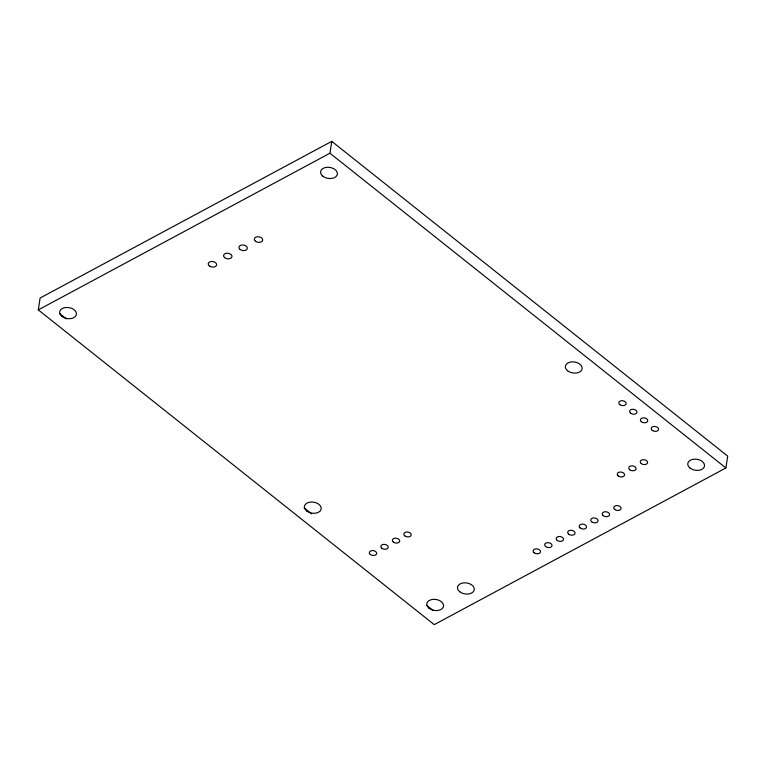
<?xml version="1.0" encoding="UTF-8"?>
<svg xmlns="http://www.w3.org/2000/svg" width="766" height="766" viewBox="0 0 766 766"><rect width="100%" height="100%" fill="white"/><g stroke="black" fill="none" stroke-linecap="round" stroke-linejoin="round"><path stroke-width="1.15" d="M38.3 309.885L40.11 298.031L331.755 141.356L727.7 456.115L725.89 467.969L434.245 624.644L38.3 309.885L329.945 153.21L331.755 141.356M329.945 153.21L725.89 467.969M59.767 313.658L66.326 318.867M304.073 507.868L311.561 513.823M426.691 605.351L433.25 610.559M690.003 468.064A8.474 5.563 8.7 0 0 704.193 467.088A8.474 5.563 8.7 0 0 694.226 459.15A8.474 5.563 8.7 0 0 690.003 468.064M322.85 176.199A8.474 5.563 8.7 0 0 337.05 175.222A8.474 5.563 8.7 0 0 327.072 167.285A8.474 5.563 8.7 0 0 322.85 176.199M429.056 608.252A8.474 5.563 8.7 0 0 443.246 607.266A8.474 5.563 8.7 0 0 433.278 599.338A8.474 5.563 8.7 0 0 429.056 608.252M459.753 591.754A8.474 5.563 8.7 0 0 473.953 590.778A8.474 5.563 8.7 0 0 463.976 582.84A8.474 5.563 8.7 0 0 459.753 591.754M61.912 316.387A8.474 5.563 8.7 0 0 76.102 315.4A8.474 5.563 8.7 0 0 66.135 307.472A8.474 5.563 8.7 0 0 61.912 316.387M567.616 370.782A8.474 5.563 8.7 0 0 581.815 369.796A8.474 5.563 8.7 0 0 571.838 361.868A8.474 5.563 8.7 0 0 567.616 370.782M306.668 510.96A8.474 5.563 8.7 0 0 320.868 509.974A8.474 5.563 8.7 0 0 310.891 502.046A8.474 5.563 8.7 0 0 306.668 510.96M255.423 241.194A4.232 2.777 8.7 0 0 262.518 240.706A4.232 2.777 8.7 0 0 257.529 236.742A4.232 2.777 8.7 0 0 255.423 241.194M240.074 249.438A4.232 2.777 8.7 0 0 247.169 248.95A4.232 2.777 8.7 0 0 242.18 244.986A4.232 2.777 8.7 0 0 240.074 249.438M224.725 257.692A4.232 2.777 8.7 0 0 231.82 257.194A4.232 2.777 8.7 0 0 226.832 253.23A4.232 2.777 8.7 0 0 224.725 257.692M209.377 265.936A4.232 2.777 8.7 0 0 216.472 265.448A4.232 2.777 8.7 0 0 211.483 261.474A4.232 2.777 8.7 0 0 209.377 265.936M370.313 554.45A3.706 2.432 8.7 0 0 376.527 554.019A3.706 2.432 8.7 0 0 372.161 550.553A3.706 2.432 8.7 0 0 370.313 554.45M381.832 548.264A3.706 2.432 8.7 0 0 388.036 547.834A3.706 2.432 8.7 0 0 383.68 544.367A3.706 2.432 8.7 0 0 381.832 548.264M393.341 542.079A3.706 2.432 8.7 0 0 399.555 541.648A3.706 2.432 8.7 0 0 395.189 538.182A3.706 2.432 8.7 0 0 393.341 542.079M404.85 535.894A3.706 2.432 8.7 0 0 411.064 535.463A3.706 2.432 8.7 0 0 406.698 531.997A3.706 2.432 8.7 0 0 404.85 535.894M641.247 463.564A3.706 2.432 8.7 0 0 647.462 463.133A3.706 2.432 8.7 0 0 643.095 459.667A3.706 2.432 8.7 0 0 641.247 463.564M629.738 469.75A3.706 2.432 8.7 0 0 635.952 469.319A3.706 2.432 8.7 0 0 631.586 465.852A3.706 2.432 8.7 0 0 629.738 469.75M618.229 475.935A3.706 2.432 8.7 0 0 624.434 475.504A3.706 2.432 8.7 0 0 620.077 472.038A3.706 2.432 8.7 0 0 618.229 475.935M619.809 404.601A3.706 2.432 8.7 0 0 626.014 404.17A3.706 2.432 8.7 0 0 621.657 400.695A3.706 2.432 8.7 0 0 619.809 404.601M630.6 413.18A3.706 2.432 8.7 0 0 636.814 412.75A3.706 2.432 8.7 0 0 632.448 409.283A3.706 2.432 8.7 0 0 630.6 413.18M641.401 421.769A3.706 2.432 8.7 0 0 647.615 421.338A3.706 2.432 8.7 0 0 643.248 417.863A3.706 2.432 8.7 0 0 641.401 421.769M652.201 430.348A3.706 2.432 8.7 0 0 658.415 429.918A3.706 2.432 8.7 0 0 654.049 426.451A3.706 2.432 8.7 0 0 652.201 430.348M534.151 552.746A3.706 2.432 8.7 0 0 540.365 552.315A3.706 2.432 8.7 0 0 535.999 548.849A3.706 2.432 8.7 0 0 534.151 552.746M545.66 546.56A3.706 2.432 8.7 0 0 551.874 546.129A3.706 2.432 8.7 0 0 547.508 542.663A3.706 2.432 8.7 0 0 545.66 546.56M557.179 540.375A3.706 2.432 8.7 0 0 563.383 539.953A3.706 2.432 8.7 0 0 559.027 536.478A3.706 2.432 8.7 0 0 557.179 540.375M568.688 534.199A3.706 2.432 8.7 0 0 574.902 533.768A3.706 2.432 8.7 0 0 570.536 530.292A3.706 2.432 8.7 0 0 568.688 534.199M580.197 528.013A3.706 2.432 8.7 0 0 586.411 527.582A3.706 2.432 8.7 0 0 582.045 524.107A3.706 2.432 8.7 0 0 580.197 528.013M591.716 521.828A3.706 2.432 8.7 0 0 597.92 521.397A3.706 2.432 8.7 0 0 593.564 517.921A3.706 2.432 8.7 0 0 591.716 521.828M603.225 515.642A3.706 2.432 8.7 0 0 609.439 515.212A3.706 2.432 8.7 0 0 605.073 511.745A3.706 2.432 8.7 0 0 603.225 515.642M614.734 509.457A3.706 2.432 8.7 0 0 620.948 509.026A3.706 2.432 8.7 0 0 616.582 505.56A3.706 2.432 8.7 0 0 614.734 509.457"/></g></svg>
